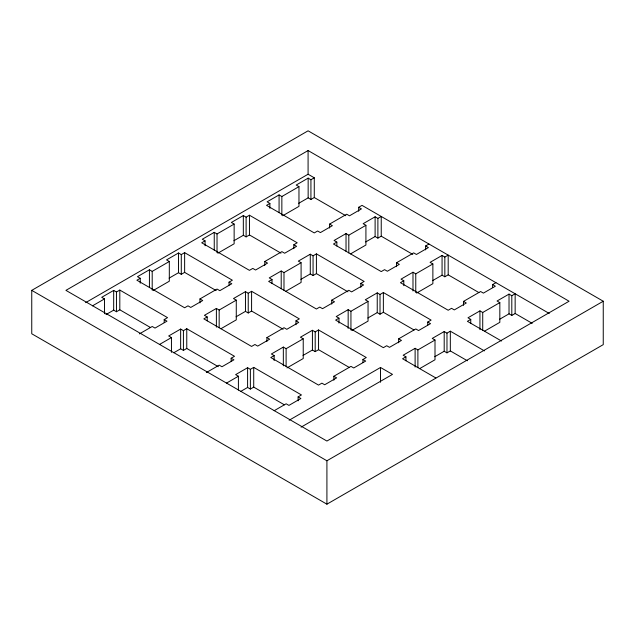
<?xml version="1.0" encoding="UTF-8"?>
<svg xmlns="http://www.w3.org/2000/svg" width="635" height="635" viewBox="0 0 635 635"><rect width="100%" height="100%" fill="white"/><g stroke="black" fill="none" stroke-linecap="round" stroke-linejoin="round"><path stroke-width="0.95" d="M31.75 290.362L308.086 130.818L603.25 301.228L603.25 344.638L326.914 504.182L31.75 333.772L31.75 290.362L326.914 460.772L603.25 301.228M308.086 150.551L65.921 290.362L326.914 441.047L569.079 301.228L308.086 150.551L308.086 174.228L85.669 302.633M153.059 290.608L169.315 281.218L169.315 261.493L152.202 271.375L149.423 269.772L137.47 276.677L140.24 278.273L140.24 283.21M217.884 253.182L234.14 243.792L234.14 224.068L217.027 233.95L214.249 232.347L202.295 239.252L205.065 240.848L205.065 245.785M282.71 215.757L298.966 206.367L298.966 186.642L281.853 196.525L279.075 194.921L267.113 201.827L269.883 203.422L269.883 208.359M308.086 174.228L314.277 177.8L310.928 179.737L308.15 178.133L296.188 185.039L298.966 186.642M164.195 322.54L164.195 319.58L167.545 317.643L119.809 290.076L116.459 292.013L113.681 290.409L101.711 297.315L104.489 298.918L104.489 313.714M229.021 285.115L229.021 282.154L232.37 280.218L184.634 252.651L181.285 254.587L178.506 252.984L166.537 259.89L169.315 261.493M293.838 248.674L293.838 244.729L297.196 242.792L249.46 215.225L246.11 217.162L243.332 215.559L231.362 222.464L234.14 224.068M92.512 305.832L104.489 298.918M140.24 278.273L136.89 280.21L184.626 307.777L187.976 305.84L190.754 307.443L202.724 300.538L199.946 298.942L199.946 302.887M205.065 240.848L201.708 242.784L249.444 270.351L252.793 268.415L255.572 270.018L267.541 263.112L264.763 261.517L264.763 265.462M269.883 203.422L266.533 205.359L314.269 232.926L317.619 230.989L320.397 232.593L332.367 225.687L329.589 224.091L329.589 228.036M298.752 203.287L308.15 197.866L310.928 199.461L314.277 197.533L314.277 177.8M105.989 314.579L113.681 310.142L116.459 311.745L119.809 309.809L119.809 290.076M169.1 278.138L178.506 272.717L181.285 274.32L184.634 272.383L184.634 252.651M233.926 240.713L243.332 235.291L246.11 236.887L249.46 234.958L249.46 215.225M139.398 333.891L152.233 326.485L155.011 328.089L166.965 321.175L164.195 319.58M199.946 298.942L217.051 289.06L219.829 290.663L231.791 283.75L229.021 282.154M264.763 261.517L281.876 251.635L284.655 253.238L296.608 246.324L293.838 244.729M329.589 224.091L346.702 214.209L349.48 215.813L361.434 208.899L358.664 207.304L358.664 211.249M358.664 207.304L362.021 205.367L549.243 313.46M220.869 328.771L236.276 319.873L236.276 300.149L219.162 310.031L216.384 308.427L204.422 315.333L207.193 316.936L207.193 320.881M365.704 241.943L375.11 236.522L377.888 238.125L381.238 236.188L381.238 216.456L377.888 218.392L375.11 216.789L363.141 223.695L365.919 225.298L365.919 245.023L350.52 253.921M231.148 361.196L231.148 358.235L234.505 356.298L186.769 328.732L183.42 330.668L180.642 329.065L168.672 335.971L171.45 337.574L171.45 352.369M295.974 324.755L295.974 320.81L299.331 318.873L251.587 291.306L248.237 293.243L245.459 291.64L233.49 298.545L236.276 300.149M285.694 291.346L301.093 282.448L301.093 262.723L283.988 272.606L281.21 271.002L269.248 277.908L272.018 279.511L272.018 283.456M360.799 287.33L360.799 283.385L364.149 281.448L316.413 253.881L313.063 255.818L310.285 254.214L298.315 261.12L301.093 262.723M365.919 225.298L348.805 235.18L346.027 233.577L334.073 240.482L336.844 242.086L336.844 246.031M159.472 344.487L171.45 337.574M207.193 316.936L203.843 318.865L251.579 346.432L254.929 344.503L257.707 346.099L269.677 339.201L266.898 337.598L266.898 341.543M272.018 279.511L268.668 281.44L316.405 309.007L319.754 307.078L322.532 308.673L334.502 301.776L331.724 300.172L331.724 304.117M336.844 242.086L333.486 244.015L381.23 271.582L384.58 269.653L387.358 271.248L399.32 264.351L396.542 262.747L396.542 266.692M173.799 352.742L180.642 348.798L183.42 350.401L186.769 348.464L186.769 328.732M236.061 316.794L245.459 311.372L248.237 312.976L251.587 311.039L251.587 291.306M300.879 279.368L310.285 273.947L313.063 275.55L316.413 273.614L316.413 253.881M206.351 372.554L219.186 365.141L221.964 366.744L233.918 359.839L231.148 358.235M266.898 337.598L284.012 327.716L286.79 329.319L298.744 322.413L295.974 320.81M331.724 300.172L348.829 290.29L351.607 291.894L363.569 284.988L360.799 283.385M425.625 249.904L425.625 245.959L428.974 244.023M396.542 262.747L413.655 252.865L416.433 254.468L428.395 247.563L425.625 245.959M432.657 280.599L442.063 275.177L444.841 276.781L448.191 274.844L448.191 255.111L444.841 257.048L442.063 255.445L430.093 262.35L432.872 263.954L432.872 283.686L416.616 293.068M298.109 400.836L298.109 396.891L301.458 394.954L253.722 367.387L250.373 369.324L247.594 367.721L235.625 374.626L238.403 376.23L238.403 390.041M286.972 367.919L303.228 358.537L303.228 338.804L286.115 348.686L283.337 347.083L271.383 353.989L274.153 355.592L274.153 360.521M362.934 362.426L362.934 359.466L366.284 357.529L318.548 329.962L315.198 331.899L312.42 330.295L300.45 337.201L303.228 338.804M351.798 330.494L368.054 321.112L368.054 301.379L350.941 311.261L348.163 309.658L336.209 316.563L338.979 318.167L338.979 323.096M427.752 325.001L427.752 322.04L431.109 320.103L383.365 292.537L380.016 294.473L377.238 292.87L365.276 299.776L368.054 301.379M432.872 263.954L415.766 273.836L412.988 272.232L401.026 279.138L403.796 280.741L403.796 285.671M226.425 383.143L238.403 376.23M274.153 355.592L270.796 357.529L318.54 385.096L321.889 383.159L324.668 384.762L336.629 377.857L333.851 376.253L333.851 380.198M338.979 318.167L335.621 320.103L383.357 347.67L386.707 345.734L389.485 347.337L401.455 340.431L398.677 338.828L398.677 342.773M403.796 280.741L400.447 282.678L448.183 310.245L451.533 308.308L454.311 309.912L466.281 303.006L463.502 301.403L463.502 305.348M240.752 391.398L247.594 387.453L250.373 389.057L253.722 387.12L253.722 367.387M303.014 355.449L312.42 350.028L315.198 351.631L318.548 349.695L318.548 329.962M367.84 318.024L377.238 312.603L380.016 314.206L383.365 312.269L383.365 292.537M274.161 410.71L286.139 403.796L288.917 405.4L300.879 398.494L298.109 396.891M333.851 376.253L350.964 366.371L353.743 367.975L365.697 361.069L362.934 359.466M398.677 338.828L415.79 328.946L418.568 330.549L430.522 323.644L427.752 322.04M463.502 301.403L480.616 291.521L483.394 293.124L495.348 286.218L492.577 284.615L492.577 287.576M492.577 284.615L495.927 282.678M289.123 420.251L380.516 367.482L392.478 374.388L301.077 427.157M499.618 319.262L509.024 313.833L511.802 315.436L515.152 313.499L515.152 293.767L511.802 295.704L509.024 294.108L497.054 301.006L499.832 302.609L499.832 322.342L484.434 331.232M419.608 368.657L435.007 359.767L435.007 340.035L417.894 349.917L415.115 348.313L403.161 355.219L405.932 356.822L405.932 360.767M484.426 350.885L450.326 331.192L446.976 333.129L444.198 331.534L432.229 338.431L435.007 340.035M499.832 302.609L482.719 312.491L479.941 310.888L467.987 317.794L470.757 319.397L470.757 323.342M405.932 356.822L402.582 358.759L435.824 377.952M470.757 319.397L467.4 321.334L501.499 341.019M434.792 356.687L444.198 351.258L446.976 352.862L450.326 350.925L450.326 331.192M314.277 197.533L345.821 215.741M381.238 236.188L412.774 254.397M448.191 274.844L478.877 292.56M515.152 313.499L532.201 323.342M249.46 234.958L280.995 253.167M316.413 273.614L347.956 291.822M383.365 312.269L414.06 329.994M450.326 350.925L467.376 360.767M184.634 272.383L216.178 290.592M251.587 311.039L283.131 329.248M318.548 349.695L349.234 367.419M119.809 309.809L150.495 327.525M186.769 348.464L218.305 366.673M253.722 387.12L284.409 404.844M511.802 295.704L511.802 315.436M509.024 294.108L509.024 313.833M482.719 312.491L482.719 330.248M479.941 310.888L479.941 329.628M446.976 333.129L446.976 352.862M444.841 257.048L444.841 276.781M444.198 331.534L444.198 351.258M442.063 255.445L442.063 275.177M417.894 349.917L417.894 367.673M415.766 273.836L415.766 292.576M415.115 348.313L415.115 367.062M412.988 272.232L412.988 290.973M380.516 367.482L380.516 382.278M380.016 294.473L380.016 314.206M377.888 218.392L377.888 238.125M377.238 292.87L377.238 312.603M375.11 216.789L375.11 236.522M350.941 311.261L350.941 330.002M348.805 235.18L348.805 252.936M348.163 309.658L348.163 328.398M346.027 233.577L346.027 251.333M326.914 460.772L326.914 504.182M315.198 331.899L315.198 351.631M313.063 255.818L313.063 275.55M312.42 330.295L312.42 350.028M310.928 179.737L310.928 199.461M310.285 254.214L310.285 273.947M308.15 178.133L308.15 197.866M286.115 348.686L286.115 366.443M283.988 272.606L283.988 290.362M283.337 347.083L283.337 365.823M281.853 196.525L281.853 215.265M281.21 271.002L281.21 288.758M279.075 194.921L279.075 212.677M250.373 369.324L250.373 389.057M248.237 293.243L248.237 312.976M247.594 367.721L247.594 387.453M246.11 217.162L246.11 236.887M245.459 291.64L245.459 311.372M243.332 215.559L243.332 235.291M219.162 310.031L219.162 327.787M217.027 233.95L217.027 252.69M216.384 308.427L216.384 327.168M214.249 232.347L214.249 250.103M183.42 330.668L183.42 350.401M181.285 254.587L181.285 274.32M180.642 329.065L180.642 348.798M178.506 252.984L178.506 272.717M152.202 271.375L152.202 290.116M149.423 269.772L149.423 287.528M116.459 292.013L116.459 311.745M113.681 290.409L113.681 310.142"/></g></svg>
